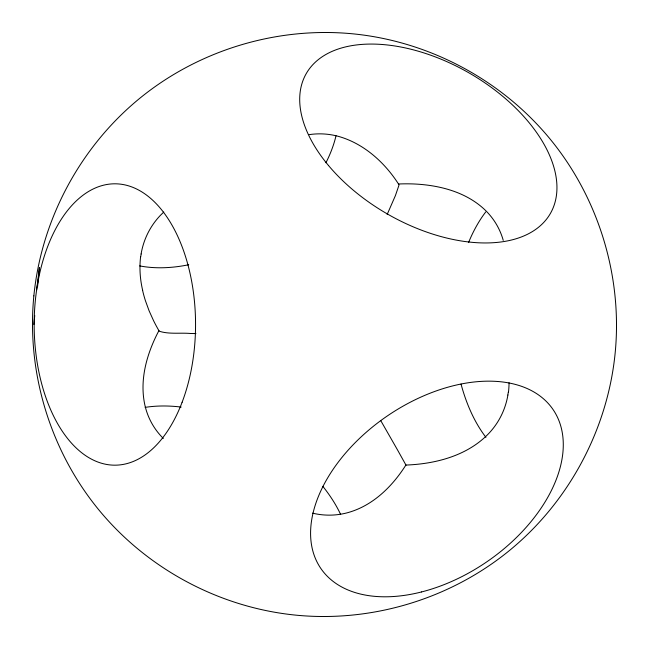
<?xml version="1.0" encoding="UTF-8"?>
<svg xmlns="http://www.w3.org/2000/svg" width="649" height="649" viewBox="0 0 649 649"><rect width="100%" height="100%" fill="white"/><g stroke="black" fill="none" stroke-linecap="round" stroke-linejoin="round"><path stroke-width="0.97" d="M33.862 324.5L34.746 315.503M37.585 286.517L39.451 267.526L36.571 290.379M140.703 256.923L141.141 253.986M507.859 395.014L508.297 392.077M387.153 214.503L395.387 195.657L398.851 185.573A174.07 6.636 -62.9 0 0 398.965 184.738C384.898 162.461 363.383 142.975 337.334 136.079A104.562 85.571 85.6 0 0 309.192 134.643M142.593 290.379A133.954 113.762 30.6 0 0 145.417 300.682L149.116 310.855L153.643 320.849A168.205 142.853 30.6 0 0 158.908 330.641C146.861 353.445 139.137 380.038 145.027 405.755A100.636 82.034 -30.3 0 0 163.337 438.464M163.759 212.045L160.295 215.46A100.936 85.725 30.6 0 0 141.101 253.978M406.071 465.057C435.868 463.921 467.467 455.687 488.705 433.54A100.936 85.725 30.6 0 0 507.899 395.022M398.843 183.935L398.867 183.983A183.123 149.246 -30.3 0 1 412.991 183.935C439.04 184.965 466.493 191.853 485.639 210.552A100.636 82.034 -30.3 0 1 503.251 240.381M380.914 420.901L394.787 445.141A111.417 0.446 60 0 1 397.732 450.317L405.95 465.065A183.091 0.73 60 0 1 405.998 465.187A183.091 0.73 60 0 1 405.876 465.057C392.118 486.823 372.275 506.277 346.769 512.921A104.562 85.571 85.6 0 1 312.542 513.148M142.666 290.371A116.739 99.151 30.6 0 1 140.59 256.899M509.059 382.707A119.156 101.203 30.6 0 1 508.491 392.118M158.891 330.641A195.901 6.985 -1.4 0 0 158.599 330.974C168.391 334.543 180.292 332.531 190.749 333.505A95.971 3.432 -1.4 0 0 195.933 333.554M145.125 407.385A140.695 81.498 29.8 0 1 181.168 407.061M322.813 486.32A140.695 81.498 29.8 0 1 340.611 514.397M336.02 135.738A140.695 88.288 -34.4 0 1 325.92 162.777M188.745 264.743A140.695 88.288 -34.4 0 1 139.689 265.903M485.939 437.337A140.695 80.703 -90 0 1 461.025 384.038M468.554 242.531A140.695 80.703 -90 0 1 485.695 211.98M33.853 295.871C26.366 372.112 50.16 450.544 98.745 509.773C147.355 568.978 219.638 607.61 295.871 615.147C372.112 622.634 450.544 598.84 509.773 550.255C568.978 501.645 607.61 429.362 615.147 353.129C622.634 276.888 598.84 198.456 550.255 139.227C501.645 80.022 429.362 41.39 353.129 33.853C276.888 26.366 198.456 50.16 139.227 98.745C80.022 147.355 41.39 219.638 33.853 295.871M328.54 165.552A140.695 81.498 29.8 0 0 548.462 216.547A140.695 81.498 29.8 0 0 407.897 48.505A140.695 81.498 29.8 0 0 328.54 165.552M421.501 591.961A140.695 88.288 -34.4 0 0 553.305 409.908A140.695 88.288 -34.4 0 0 336.044 465.146A140.695 88.288 -34.4 0 0 421.501 591.961M182.109 402.258A140.695 80.703 -90 0 0 119.854 184.073A140.695 80.703 -90 0 0 42.607 387.161A140.695 80.703 -90 0 0 182.109 402.258"/></g></svg>
